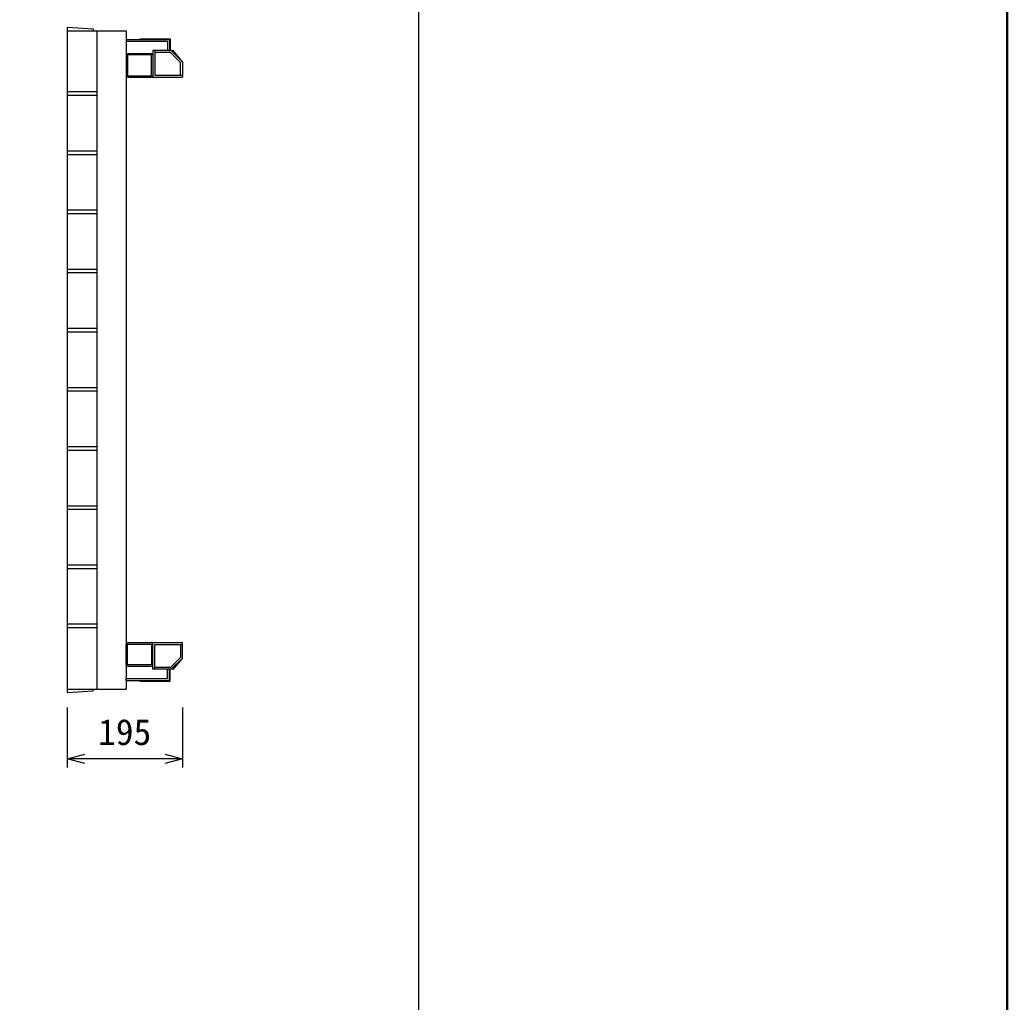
# Model space of a CAD drawing. Units: millimetres, scale not verified. Extents: x -16800 to 16800, y -5940 to 5940.
# Drawn here: x -2070 to -400, y 1835 to 3496 of the extents above; entities that cross this region are included whole.
import ezdxf
from ezdxf.enums import TextEntityAlignment as Align

# ---------------------------------------------------------------- set-up
doc = ezdxf.new("R2010")
doc.units = ezdxf.units.MM
doc.header["$LTSCALE"] = 20
for name, color, linetype, lineweight in [('0-0_DIM', 7, 'Continuous', 25), ('0-2_HATCH', 6, 'Continuous', 25), ('0-6_TXT', 7, 'Continuous', 25), ('0-7_WAKU', 3, 'Continuous', 25)]:
    doc.layers.add(name, color=color, linetype=linetype, lineweight=lineweight)
doc.styles.add('ＭＳ ゴシック', font='')
doc.styles.get('ＭＳ ゴシック').set_extended_font_data('MS Gothic')

msp = doc.modelspace()

# ---------------------------------------------------------------- linework, layer by layer
at = {"layer": '0-0_DIM'}
for p, q in [((-1989.46, 2333.67), (-1989.46, 2232.08)), ((-1794.46, 2333.67), (-1794.46, 2232.08)), ((-1794.46, 2247.08), (-1989.46, 2247.08))]:
    msp.add_line(p, q, dxfattribs=at)
for points in [[(-1959.46, 2239.04), (-1989.46, 2247.08), (-1959.46, 2255.12)], [(-1824.46, 2255.12), (-1794.46, 2247.08), (-1824.46, 2239.04)]]:
    msp.add_lwpolyline(points, dxfattribs=at)
at = {"layer": '0-2_HATCH'}
for p, q in [((-1989.46, 3483.89), (-1945.46, 3480.89)), ((-1989.46, 3483.89), (-1989.46, 2358.89)), ((-1989.46, 3477.89), (-1889.46, 3477.89)), ((-1945.46, 3480.89), (-1945.46, 3477.89)), ((-1939.46, 3477.89), (-1939.46, 2364.89)), ((-1889.46, 3477.89), (-1889.46, 2364.89)), ((-1889.46, 3463.39), (-1816.46, 3463.39)), ((-1889.46, 3463.39), (-1889.46, 3460.19)), ((-1889.46, 3460.19), (-1819.66, 3460.19)), ((-1866.46, 3464.39), (-1815.46, 3464.39)), ((-1866.46, 3464.39), (-1866.46, 3463.39)), ((-1862.41, 3463.39), (-1863.41, 3464.39)), ((-1857.92, 3463.39), (-1858.92, 3464.39)), ((-1853.43, 3463.39), (-1854.43, 3464.39)), ((-1848.94, 3463.39), (-1849.94, 3464.39)), ((-1844.45, 3463.39), (-1845.45, 3464.39)), ((-1839.96, 3463.39), (-1840.96, 3464.39)), ((-1835.47, 3463.39), (-1836.47, 3464.39)), ((-1830.98, 3463.39), (-1831.98, 3464.39)), ((-1826.49, 3463.39), (-1827.49, 3464.39)), ((-1822, 3463.39), (-1823, 3464.39)), ((-1819.66, 3460.19), (-1819.66, 3444.39)), ((-1817.51, 3463.39), (-1818.51, 3464.39)), ((-1816.46, 3463.39), (-1816.46, 3444.39)), ((-1815.46, 3461.34), (-1816.46, 3462.34)), ((-1815.46, 3456.85), (-1816.46, 3457.85)), ((-1815.46, 3464.39), (-1815.46, 3444.39)), ((-1886.46, 3439.39), (-1847.46, 3439.39)), ((-1844.46, 3444.39), (-1844.46, 3399.39)), ((-1813.26, 3444.39), (-1844.46, 3444.39)), ((-1841.26, 3444.39), (-1841.26, 3402.59)), ((-1814.59, 3441.19), (-1841.26, 3441.19)), ((-1815.46, 3452.36), (-1816.46, 3453.36)), ((-1815.46, 3447.87), (-1816.46, 3448.87)), ((-1816.46, 3444.39), (-1815.46, 3444.39)), ((-1814.59, 3441.19), (-1797.66, 3424.27)), ((-1813.26, 3444.39), (-1794.46, 3425.59)), ((-1810.64, 3444.87), (-1812.32, 3443.45)), ((-1794.46, 3425.59), (-1810.64, 3444.87)), ((-1889.46, 3436.39), (-1889.46, 3402.39)), ((-1797.66, 3402.59), (-1797.66, 3424.27)), ((-1794.46, 3425.59), (-1794.46, 3399.39)), ((-1886.46, 3399.39), (-1847.46, 3399.39)), ((-1844.46, 3399.39), (-1794.46, 3399.39)), ((-1841.26, 3402.59), (-1794.46, 3402.59)), ((-1939.46, 3374.39), (-1989.46, 3374.39)), ((-1939.46, 3368.39), (-1989.46, 3368.39)), ((-1939.46, 3274.39), (-1989.46, 3274.39)), ((-1939.46, 3268.39), (-1989.46, 3268.39)), ((-1939.46, 3174.39), (-1989.46, 3174.39)), ((-1939.46, 3168.39), (-1989.46, 3168.39)), ((-1939.46, 3074.39), (-1989.46, 3074.39)), ((-1939.46, 3068.39), (-1989.46, 3068.39)), ((-1939.46, 2974.39), (-1989.46, 2974.39)), ((-1939.46, 2968.39), (-1989.46, 2968.39)), ((-1939.46, 2874.39), (-1989.46, 2874.39)), ((-1939.46, 2868.39), (-1989.46, 2868.39)), ((-1939.46, 2774.39), (-1989.46, 2774.39)), ((-1939.46, 2768.39), (-1989.46, 2768.39)), ((-1939.46, 2674.39), (-1989.46, 2674.39)), ((-1939.46, 2668.39), (-1989.46, 2668.39)), ((-1939.46, 2574.39), (-1989.46, 2574.39)), ((-1939.46, 2568.39), (-1989.46, 2568.39)), ((-1939.46, 2474.39), (-1989.46, 2474.39)), ((-1939.46, 2468.39), (-1989.46, 2468.39)), ((-1889.46, 2406.39), (-1889.46, 2440.39)), ((-1886.46, 2443.39), (-1847.46, 2443.39)), ((-1844.46, 2398.39), (-1844.46, 2443.39)), ((-1844.46, 2443.39), (-1794.46, 2443.39)), ((-1841.26, 2398.39), (-1841.26, 2440.19)), ((-1841.26, 2440.19), (-1794.46, 2440.19)), ((-1797.66, 2440.19), (-1797.66, 2418.52)), ((-1794.46, 2417.19), (-1794.46, 2443.39)), ((-1814.59, 2401.59), (-1797.66, 2418.52)), ((-1813.26, 2398.39), (-1794.46, 2417.19)), ((-1794.46, 2417.19), (-1810.64, 2397.91)), ((-1886.46, 2403.39), (-1847.46, 2403.39)), ((-1813.26, 2398.39), (-1844.46, 2398.39)), ((-1814.59, 2401.59), (-1841.26, 2401.59)), ((-1819.66, 2382.59), (-1819.66, 2398.39)), ((-1816.46, 2379.39), (-1816.46, 2398.39)), ((-1816.46, 2398.39), (-1815.46, 2398.39)), ((-1815.46, 2397.18), (-1816.46, 2398.18)), ((-1815.46, 2392.69), (-1816.46, 2393.69)), ((-1815.46, 2388.2), (-1816.46, 2389.2)), ((-1815.46, 2378.39), (-1815.46, 2398.39)), ((-1810.64, 2397.91), (-1812.32, 2399.33)), ((-1889.46, 2382.59), (-1819.66, 2382.59)), ((-1889.46, 2379.39), (-1889.46, 2382.59)), ((-1889.46, 2379.39), (-1816.46, 2379.39)), ((-1866.46, 2378.39), (-1866.46, 2379.39)), ((-1866.46, 2378.39), (-1815.46, 2378.39)), ((-1864.02, 2378.39), (-1865.02, 2379.39)), ((-1859.53, 2378.39), (-1860.53, 2379.39)), ((-1855.04, 2378.39), (-1856.04, 2379.39)), ((-1850.55, 2378.39), (-1851.55, 2379.39)), ((-1846.06, 2378.39), (-1847.06, 2379.39)), ((-1841.57, 2378.39), (-1842.57, 2379.39)), ((-1837.08, 2378.39), (-1838.08, 2379.39)), ((-1832.59, 2378.39), (-1833.59, 2379.39)), ((-1828.1, 2378.39), (-1829.1, 2379.39)), ((-1823.61, 2378.39), (-1824.61, 2379.39)), ((-1819.12, 2378.39), (-1820.12, 2379.39)), ((-1816.44, 2384.7), (-1816.46, 2384.71)), ((-1815.46, 2379.22), (-1816.46, 2380.22)), ((-1815.46, 2383.71), (-1816.44, 2384.7)), ((-1989.46, 2364.89), (-1889.46, 2364.89))]:
    msp.add_line(p, q, dxfattribs=at)
for points in [[(-1887.16, 3401.69), (-1846.76, 3401.69), (-1846.76, 3437.09), (-1887.16, 3437.09)], [(-1887.16, 2441.09), (-1846.76, 2441.09), (-1846.76, 2405.69), (-1887.16, 2405.69)]]:
    msp.add_lwpolyline(points, close=True, dxfattribs=at)
msp.add_lwpolyline([(-1989.46, 2358.89), (-1945.46, 2361.89), (-1945.46, 2364.89)], dxfattribs=at)
for centre, start, end in [((-1886.46, 3436.39), 90, 180), ((-1847.46, 3436.39), 0, 90), ((-1886.46, 3402.39), 180, 270), ((-1847.46, 3402.39), 270, 0), ((-1886.46, 2440.39), 90, 180), ((-1847.46, 2440.39), 0, 90), ((-1886.46, 2406.39), 180, 270), ((-1847.46, 2406.39), 270, 0)]:
    msp.add_arc(centre, 3, start, end, dxfattribs=at)
at = {"layer": '0-6_TXT'}
msp.add_lwpolyline([(-3894.71, 456.11), (-1394.71, 456.11), (-1394.71, 4256.11), (-3894.71, 4256.11)], close=True, dxfattribs=at)
at = {"layer": '0-7_WAKU', "lineweight": 50}
msp.add_lwpolyline([(-16400, -5540), (-400, -5540), (-400, 5540), (-16400, 5540)], close=True, dxfattribs=at)

# ---------------------------------------------------------------- texts
at = {"layer": '0-0_DIM', "style": 'ＭＳ ゴシック'}
msp.add_text('195', height=43.99, dxfattribs=at).set_placement((-1936.96, 2257.08), align=Align.BOTTOM_LEFT)

doc.saveas('drawing.dxf')
